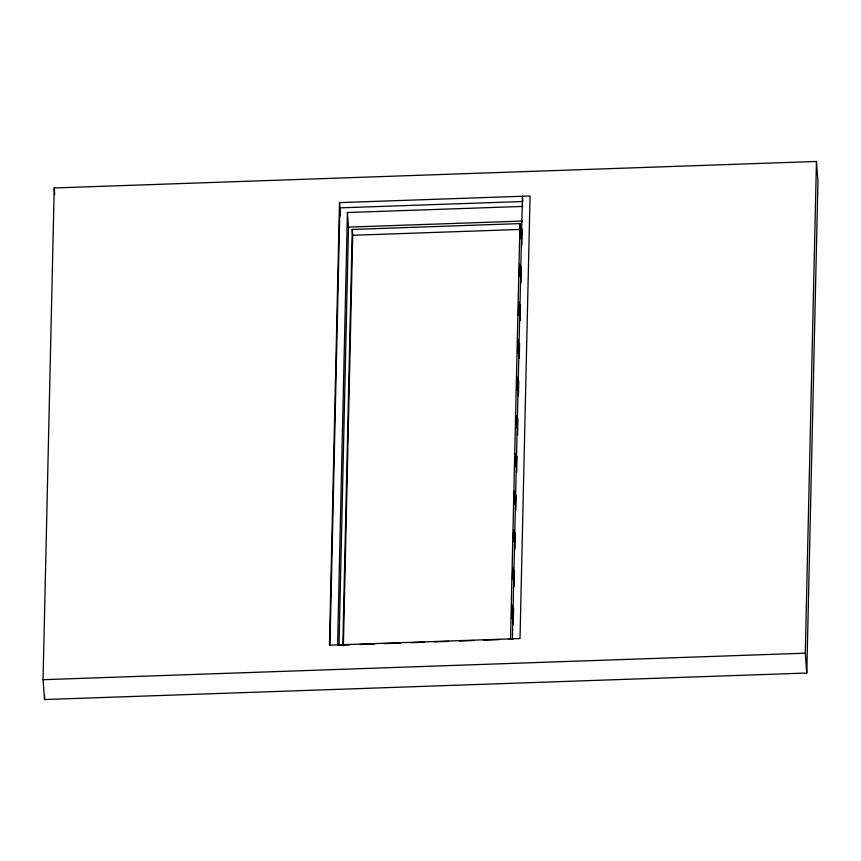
<?xml version="1.0" encoding="UTF-8"?>
<svg xmlns="http://www.w3.org/2000/svg" width="861" height="861" viewBox="0 0 861 861"><rect width="100%" height="100%" fill="white"/><g stroke="black" fill="none" stroke-linecap="round" stroke-linejoin="round"><path stroke-width="1.29" d="M43.05 679.695L54.211 187.967L816.454 161.459L817.95 181.305L806.789 673.033L44.546 699.541L43.05 679.695L805.293 653.187L816.454 161.459M44.546 699.541L44.643 695.505M339.492 202.615L329.451 645.169L520.012 638.539L530.053 195.985L339.492 202.615L340.493 215.842M329.967 645.061L339.891 207.867L522.401 201.517M522.713 206.425L347.403 212.516L337.577 645.233L349.62 644.824M339.019 645.05L348.501 227.11L347.403 212.516M342.818 645.169L352.257 229.435L519.947 223.602L520.173 238.831M343.388 645.642L352.698 235.268L352.257 229.435M510.519 639.336L519.947 223.602M511.563 618.349L511.864 604.939M512.446 579.464L512.725 567.388M513.296 541.913L513.576 529.838M514.146 504.363L514.458 490.953M515.007 466.813L515.308 453.403M515.89 427.917L516.159 415.852M516.74 390.367L517.041 376.957M517.59 352.816L517.891 339.406M518.44 315.266L518.742 301.856M519.323 276.381L519.603 264.305M512.392 638.808L522.433 196.254L522.831 201.549M513.231 624.354L513.597 608.232M514.082 586.728L514.447 570.606M514.943 549.103L515.308 532.981M515.825 510.132L516.159 495.355M516.675 472.506L517.041 456.384M517.536 434.88L517.902 418.747M518.419 395.909L518.752 381.122M519.269 358.284L519.603 343.496M520.119 320.647L520.485 304.525M520.98 283.021L521.346 266.899M521.831 245.396L522.196 229.274M348.501 227.11L522.476 221.062M352.698 235.268L520.388 229.446M360.328 644.448L375.052 643.931M384.415 643.608L400.483 643.049M409.847 642.726L424.57 642.209M433.933 641.886L448.656 641.38M459.365 641.004L474.088 640.487M483.451 640.164L499.509 639.605M508.883 639.282L512.898 639.142M805.293 653.187L806.789 673.033M54.211 187.967L54.706 194.586"/></g></svg>
